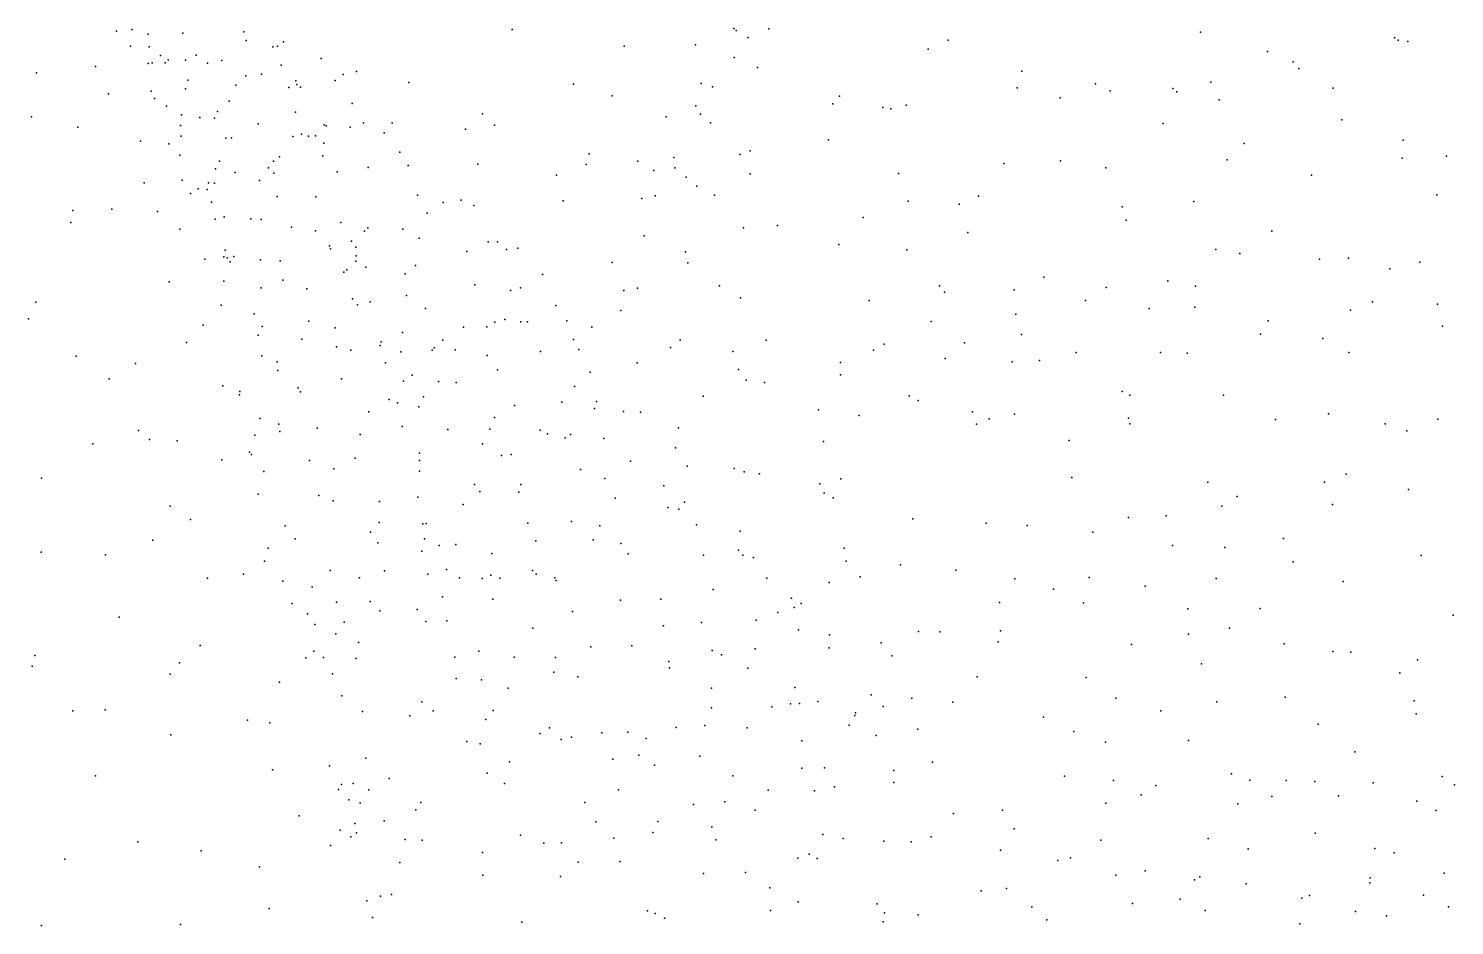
# Model space of a CAD drawing. Header units: metres. Extents: x -23.9 to 23.9, y -27.4 to 27.4.
# Drawn here: x 7.46 to 12.87, y -13.72 to -10.31 of the extents above; entities that cross this region are included whole.
import ezdxf

# ---------------------------------------------------------------- set-up
doc = ezdxf.new("R2010")
doc.units = ezdxf.units.M

msp = doc.modelspace()

# ---------------------------------------------------------------- linework, layer by layer
for p in [(7.7896, -10.3202, 1.463), (7.8472, -10.314, -8.601), (7.9099, -10.3318, 2.1019), (8.0415, -10.3285, -19.6171), (8.2731, -10.3236, 16.7319), (9.292, -10.3138, -22.1416), (10.1334, -10.3107, 0.0092), (10.1432, -10.3184, -3.7724), (10.2673, -10.3118, 0.4283), (11.9064, -10.3245, 14.981), (7.8426, -10.3779, -14.3982), (7.9128, -10.3799, -20.6211), (8.2818, -10.3567, 3.7191), (8.3827, -10.3801, -18.9914), (8.4008, -10.3775, -12.0308), (8.4235, -10.3607, -11.1173), (9.7178, -10.3781, -22.2581), (9.9883, -10.3724, -4.1712), (10.1869, -10.3451, -2.4673), (10.8726, -10.3897, 4.4871), (10.9484, -10.3555, 1.4502), (12.1614, -10.3978, 15.0727), (12.6438, -10.3464, 4.9288), (12.657, -10.3547, -22.1357), (12.6942, -10.3602, 15.2), (7.9096, -10.4436, 0.0691), (7.9246, -10.4406, 1.6973), (7.9563, -10.413, -1.051), (7.9745, -10.4412, -13.9709), (7.9851, -10.4295, -20.9489), (8.051, -10.431, 2.7251), (8.0919, -10.4123, -9.3264), (8.1343, -10.442, 3.3664), (8.1898, -10.4317, -21.3528), (8.4147, -10.4495, -12.3656), (8.5667, -10.4246, -16.9972), (10.1357, -10.4213, -1.9562), (12.2589, -10.4376, 4.9013), (7.4849, -10.4787, 17.3276), (7.7093, -10.4548, 17.1499), (8.0597, -10.5065, -15.2273), (8.2807, -10.4908, -13.118), (8.3403, -10.4835, -10.1101), (8.6499, -10.4853, -21.749), (8.7002, -10.4739, 16.4142), (10.2241, -10.4581, 4.3404), (11.2284, -10.4724, 4.562), (12.2796, -10.4624, -22.1143), (7.7591, -10.5584, -1.6668), (7.9211, -10.5489, -1.2933), (8.0517, -10.54, -7.1875), (8.2428, -10.5261, -13.4494), (8.4444, -10.5347, -12.7566), (8.4706, -10.5093, -10.5757), (8.4736, -10.5232, 16.5777), (8.4884, -10.5336, 3.7041), (8.6201, -10.508, -11.679), (8.8991, -10.5157, 4.0488), (9.5246, -10.5217, 15.5811), (10.0104, -10.5197, -3.3106), (10.0525, -10.5321, -1.2664), (11.2099, -10.5355, 14.8435), (11.5081, -10.5204, 1.8215), (11.5636, -10.5475, 4.6807), (11.8015, -10.5389, -22.113), (11.8164, -10.5514, 14.9559), (11.9462, -10.5148, 4.8795), (12.4106, -10.537, 2.1546), (7.9334, -10.5768, 0.671), (7.9798, -10.606, -8.4457), (8.2176, -10.5862, 16.7475), (8.684, -10.5948, -18.0674), (9.672, -10.5657, -4.5384), (9.9898, -10.6042, -2.8233), (10.5094, -10.5962, 4.2944), (10.5359, -10.567, 0.7696), (10.7002, -10.6105, 14.9271), (10.7882, -10.6019, 1.2122), (11.3738, -10.5739, -22.1162), (11.9768, -10.5821, 2.0455), (7.4664, -10.6457, -2.1154), (8.0358, -10.6386, -0.769), (8.1064, -10.6483, 2.0269), (8.1611, -10.6508, 2.4591), (8.1724, -10.6255, -19.968), (8.4687, -10.6277, -16.4508), (8.727, -10.6688, -11.0781), (8.8359, -10.6692, -5.6737), (9.1797, -10.6347, 15.9328), (9.877, -10.6457, 4.1392), (10.0071, -10.6363, 15.2935), (10.045, -10.6693, -22.1263), (10.73, -10.616, 4.4183), (12.4427, -10.6573, 15.0655), (7.6418, -10.685, -1.8929), (8.0321, -10.6793, -0.3771), (8.0348, -10.7199, -0.1092), (8.3274, -10.6729, -19.4837), (8.4589, -10.7207, -6.2165), (8.4915, -10.7119, -9.775), (8.5182, -10.7197, -18.9513), (8.5446, -10.7176, -13.3022), (8.5779, -10.6759, -18.6243), (8.5859, -10.6799, 3.5171), (8.6762, -10.6853, -17.6569), (8.8055, -10.7068, -12.2328), (9.1144, -10.6925, -21.8658), (9.2249, -10.6781, 3.9844), (11.7641, -10.6714, 4.7613), (7.8805, -10.739, -1.5166), (7.9886, -10.7482, -1.1602), (8.204, -10.7266, -14.5345), (8.2262, -10.7254, -20.5635), (8.5773, -10.7459, 16.4936), (10.1955, -10.7752, -0.0294), (10.4933, -10.734, 15.0518), (12.072, -10.7472, 14.9599), (12.6767, -10.7349, 4.9915), (8.0298, -10.7913, 0.5472), (8.1803, -10.815, 1.7479), (8.3859, -10.8145, 2.8934), (8.4081, -10.7975, -15.4843), (8.5731, -10.794, 3.2602), (8.8651, -10.7804, 3.6453), (8.8975, -10.8314, 16.2232), (9.1621, -10.8259, 3.7399), (9.5726, -10.827, 3.9193), (9.5842, -10.7865, 15.5729), (9.7699, -10.8143, -21.993), (9.9055, -10.8006, -2.3083), (10.1568, -10.7891, 4.0883), (11.1596, -10.8236, 4.5091), (11.375, -10.8129, 14.8927), (12.0076, -10.8093, -22.0006), (12.6725, -10.8032, 2.3343), (12.8402, -10.7956, -22.0148), (8.1653, -10.8431, -6.8548), (8.2405, -10.8576, 2.0102), (8.3666, -10.8394, -20.9394), (8.3874, -10.8596, 16.6154), (8.6276, -10.8553, -5.8853), (8.7446, -10.8384, -10.2507), (9.4605, -10.8675, -4.4013), (9.8296, -10.85, -3.0506), (9.9099, -10.8398, 15.4171), (9.9534, -10.8751, -1.5554), (10.1957, -10.8625, 15.2719), (10.7593, -10.8607, 4.2976), (11.5465, -10.8399, 4.6167), (12.328, -10.8677, 4.9742), (7.8941, -10.8966, 16.9477), (8.0386, -10.8865, -7.6259), (8.0707, -10.9377, -0.9714), (8.0995, -10.9192, 0.2456), (8.1331, -10.9218, -0.3664), (8.1382, -10.8964, -0.6627), (8.1621, -10.8978, 1.367), (8.332, -10.8878, -6.4917), (9.993, -10.9096, -0.8533), (8.1503, -10.9705, -8.6219), (8.4001, -10.9482, 2.5603), (8.5465, -10.9496, -16.3561), (8.9325, -10.943, -10.6198), (9.03, -10.971, -12.4272), (9.0981, -10.9624, -11.6751), (9.147, -10.9831, 3.5026), (9.4859, -10.9651, -3.9644), (9.7846, -10.9561, -2.7342), (9.8348, -10.9464, -2.0169), (10.0603, -10.9436, -0.477), (10.796, -10.9667, 0.9887), (10.9894, -10.9774, 15.0173), (11.0636, -10.9469, -21.9829), (11.6084, -10.9877, 14.8919), (11.8809, -10.967, 4.7661), (12.8035, -10.942, 5.0663), (7.6152, -11.0472, -2.04), (7.6235, -11.0014, 17.1247), (7.7711, -10.9968, -1.816), (7.9449, -11.0051, -1.4431), (8.1644, -11.0342, -0.0684), (8.1977, -11.0255, 1.1389), (8.2997, -11.034, 1.5643), (8.3388, -11.0356, 1.8702), (8.6411, -11.0472, 16.4317), (8.9693, -11.0119, -5.1556), (10.6258, -11.0289, 15.1043), (11.6244, -11.0383, 1.7799), (8.0294, -11.0732, -1.1839), (8.4536, -11.0651, -20.0382), (8.5447, -11.0787, -15.3533), (8.7312, -11.0804, -14.1495), (8.7442, -11.0676, -18.1046), (8.8763, -11.0724, -21.2843), (9.7933, -11.0982, 3.6188), (10.1712, -11.0672, 3.8311), (10.3002, -11.0584, -21.9193), (11.0227, -11.0859, 4.3595), (12.1778, -11.0798, 2.1236), (8.2019, -11.1526, 0.1582), (8.5978, -11.1365, -20.4629), (8.6021, -11.1476, -15.0216), (8.6817, -11.1177, -18.7604), (8.6985, -11.1414, -9.6607), (8.9387, -11.1068, -13.3124), (9.2013, -11.1208, -4.6603), (9.2358, -11.1208, 15.8878), (9.2703, -11.1501, -11.9613), (9.313, -11.1451, -21.6021), (10.5328, -11.1303, 3.9743), (10.7911, -11.1505, 4.1528), (11.965, -11.1497, -21.8728), (8.1242, -11.1865, -7.4499), (8.1966, -11.1774, 0.4536), (8.2094, -11.1814, -0.6134), (8.2215, -11.1964, -6.7754), (8.2348, -11.1759, -0.2762), (8.336, -11.1897, 1.2547), (8.4115, -11.1924, -6.201), (8.6977, -11.1946, -16.757), (8.6994, -11.1743, -14.6888), (9.1202, -11.1572, -12.8561), (9.6716, -11.1994, -2.2295), (9.9501, -11.1593, -1.2483), (9.9597, -11.2008, 15.5171), (12.0562, -11.1652, 4.8195), (12.3588, -11.1869, 4.9723), (12.4689, -11.1822, -21.8662), (12.7399, -11.1978, 2.4168), (8.6526, -11.2355, -15.6354), (8.6647, -11.2275, -19.2001), (8.7366, -11.2167, -17.5394), (8.8859, -11.2428, 16.2448), (8.9249, -11.2112, 2.7341), (9.4079, -11.2448, -3.4388), (11.3115, -11.2547, -21.8529), (12.6259, -11.2238, 15.0134), (7.9899, -11.2721, -1.4225), (8.1966, -11.2704, 16.7144), (8.3385, -11.295, 0.9477), (8.4204, -11.2664, 16.5679), (8.5123, -11.2993, -5.8775), (9.1508, -11.284, -10.6289), (9.2852, -11.3059, -11.2836), (9.3231, -11.2956, -11.6456), (9.716, -11.3049, 3.2814), (9.7675, -11.2964, -1.8616), (10.0795, -11.2881, -21.7407), (10.9153, -11.2874, -21.8558), (10.9337, -11.312, 15.0517), (11.1991, -11.3024, 4.3627), (11.5485, -11.2947, 4.5511), (11.7819, -11.2689, 4.6578), (11.8869, -11.2888, 14.9385), (7.4826, -11.3493, 17.0809), (8.1868, -11.3609, -7.9589), (8.685, -11.3377, -9.3679), (8.7041, -11.3604, -19.6011), (8.7522, -11.349, -16.17), (8.8908, -11.3239, -21.0085), (8.9627, -11.3734, 2.3643), (9.4583, -11.3621, 3.0838), (10.1594, -11.3336, 3.5345), (10.6479, -11.343, 0.4913), (11.4701, -11.3432, 14.8973), (11.8854, -11.3687, 1.8687), (12.5601, -11.3491, 5.0727), (12.8067, -11.3573, 5.1632), (7.4551, -11.4129, -2.2472), (8.3126, -11.3943, -0.0189), (8.5204, -11.4226, -8.868), (9.2265, -11.4258, -21.1828), (9.2636, -11.4162, 15.9658), (9.325, -11.4251, 2.8307), (9.3498, -11.424, -13.0493), (9.4993, -11.4206, 15.841), (9.7045, -11.3816, 15.7153), (10.8839, -11.4231, 4.041), (11.2056, -11.3958, 14.9745), (11.7114, -11.3737, -21.7906), (12.1636, -11.4206, 2.0728), (12.4766, -11.3802, 2.2861), (8.1186, -11.4369, -1.0589), (8.3272, -11.4749, 0.3415), (8.3423, -11.4421, -6.4298), (8.6197, -11.4473, 1.5954), (8.876, -11.4652, -20.6379), (9.1071, -11.4442, -13.9566), (9.1957, -11.4441, -13.6261), (9.5943, -11.4443, -21.4825), (11.2269, -11.472, 1.2552), (12.1343, -11.4718, 14.9752), (12.8254, -11.4408, -21.7723), (8.0546, -11.5027, -1.3151), (8.4926, -11.4899, 1.041), (8.6251, -11.52, -5.4692), (8.6791, -11.5321, 16.3555), (8.7906, -11.5141, -16.6036), (8.7943, -11.5003, -18.0294), (8.9879, -11.5317, -14.8491), (8.9952, -11.5238, 2.0635), (9.029, -11.4936, -9.9765), (9.0761, -11.5305, -14.4597), (9.5245, -11.491, -12.4619), (9.5457, -11.5295, 2.9053), (9.894, -11.5224, 15.6402), (9.9297, -11.4947, 3.2381), (10.2563, -11.4941, -0.3025), (10.6639, -11.5324, 15.2046), (10.7056, -11.509, 3.8389), (11.0097, -11.5047, 0.9402), (12.3708, -11.4882, 4.9719), (7.6364, -11.5548, -2.0435), (7.8609, -11.5825, -1.8033), (8.341, -11.553, -0.3451), (8.3989, -11.5769, -8.4582), (8.8111, -11.58, -19.9542), (8.8697, -11.5386, 1.8447), (9.1967, -11.5528, -10.3665), (9.4001, -11.537, -11.0741), (9.7674, -11.5796, -1.5925), (10.1298, -11.5374, 15.5096), (10.5397, -11.5791, 3.6517), (10.9371, -11.5639, 15.064), (11.1914, -11.5769, 4.173), (11.2946, -11.5714, -21.7299), (11.4343, -11.5412, 4.3899), (11.7548, -11.5416, 4.5923), (11.8552, -11.5429, 14.9495), (12.4697, -11.541, 15.0147), (7.7616, -11.6405, 16.8561), (8.4016, -11.6098, 16.4981), (8.6439, -11.6407, 1.176), (8.9126, -11.6269, -15.4236), (9.2359, -11.6062, 2.3669), (9.5886, -11.6161, -11.9864), (10.152, -11.6053, -0.6366), (10.5391, -11.6264, 0.1209), (8.193, -11.668, 16.6233), (8.2576, -11.6892, -6.8853), (8.4789, -11.6757, 0.4193), (8.4878, -11.6898, -6.0125), (8.8788, -11.6499, -19.5531), (9.012, -11.6514, -4.2141), (9.0791, -11.6549, 16.1327), (9.5294, -11.6699, -21.1407), (10.1803, -11.6456, 3.2952), (10.2509, -11.6545, -21.5214), (11.6087, -11.6894, 1.5251), (8.2569, -11.7013, -7.3868), (8.8246, -11.7191, -17.0133), (8.8568, -11.732, -18.8598), (8.938, -11.7471, 1.7362), (8.9555, -11.7097, -9.5358), (9.3014, -11.7423, -20.8513), (9.4808, -11.7295, -13.703), (9.612, -11.7267, -1.8606), (10.017, -11.7068, 3.1015), (10.7993, -11.7053, 0.4981), (10.8347, -11.7229, 3.7409), (11.6377, -11.7024, 14.9354), (11.9939, -11.7033, 4.7601), (8.335, -11.7915, -8.0012), (8.7482, -11.7658, 16.3346), (9.2254, -11.7879, 2.159), (9.6042, -11.7537, -13.384), (9.7151, -11.7654, -12.9851), (9.779, -11.7676, -12.5371), (10.455, -11.7593, 15.3764), (10.6095, -11.7804, -21.4968), (11.04, -11.7668, -21.5797), (11.1037, -11.7931, 15.0261), (11.1994, -11.7746, 1.0364), (11.633, -11.7906, -21.631), (12.1911, -11.7958, 4.9075), (12.393, -11.774, 2.1906), (12.8084, -11.7938, 5.2434), (7.8731, -11.8372, -1.7695), (8.3148, -11.8554, -0.6156), (8.4061, -11.8136, -0.2597), (8.4094, -11.8414, -6.3773), (8.5509, -11.8285, 0.2284), (8.715, -11.8523, 0.7609), (8.8738, -11.8215, -18.5329), (9.048, -11.8333, -20.1582), (9.2076, -11.8318, -14.9438), (9.3986, -11.8359, 2.3891), (9.4261, -11.8493, -2.2396), (9.5139, -11.8519, -14.0286), (9.9236, -11.8267, -21.2943), (11.0553, -11.8136, 3.8247), (11.6375, -11.8121, 4.4142), (12.6083, -11.8117, 14.9358), (12.6897, -11.8384, -21.621), (7.6989, -11.888, 16.9114), (7.9146, -11.8709, 16.7995), (8.0201, -11.877, -1.5002), (9.1791, -11.8882, -2.9845), (9.493, -11.8646, -10.8717), (9.6401, -11.8678, 15.8612), (9.9128, -11.9033, 2.8162), (10.4745, -11.8792, 3.2914), (11.4082, -11.8756, 4.1522), (8.1899, -11.9483, -1.1263), (8.295, -11.9191, -7.6623), (8.3018, -11.9279, 16.5971), (8.5223, -11.951, 16.482), (8.6957, -11.9424, -5.3665), (8.94, -11.9232, 16.2567), (8.9407, -11.9512, 1.2813), (9.2513, -11.9319, -20.4873), (9.2882, -11.9279, -2.5341), (9.7414, -11.9533, -11.573), (7.5045, -12.0177, -2.1302), (8.349, -11.9934, -6.6757), (8.6146, -11.9827, -5.6869), (8.9407, -11.9912, -9.3115), (9.5516, -11.9856, -20.7678), (9.6446, -12.019, -11.1399), (9.9569, -11.9725, -1.2121), (10.1354, -11.9811, 2.9149), (10.1728, -11.9943, 15.59), (10.2314, -12.0015, -0.5875), (10.54, -12.0203, -0.1341), (11.4179, -12.0152, 1.1593), (12.4594, -12.0032, 5.1228), (9.1487, -12.0416, -15.516), (9.1687, -12.0689, 1.7493), (9.3179, -12.0719, 16.0661), (9.3253, -12.0425, 2.0532), (9.868, -12.0475, -11.8817), (10.4603, -12.0391, 15.4386), (10.4769, -12.0754, 3.1068), (11.9342, -12.0336, 4.7794), (12.377, -12.0334, 14.8775), (12.6963, -12.0618, 14.772), (7.9931, -12.1245, 16.7543), (8.3275, -12.0786, -7.1078), (8.5572, -12.0834, 0.0843), (8.6128, -12.1046, -8.5453), (8.7883, -12.1067, -4.3964), (8.9337, -12.0898, -18.2441), (9.1056, -12.1176, 1.3592), (9.6837, -12.0935, -14.3285), (9.8833, -12.1292, -20.8985), (9.9467, -12.1089, 2.6324), (10.5115, -12.0931, -21.2666), (11.9871, -12.1244, -21.4435), (12.046, -12.0872, 14.9405), (12.4074, -12.1181, 2.083), (8.0702, -12.1751, -1.3655), (9.518, -12.1827, -10.4881), (9.9248, -12.1356, 15.7493), (10.8144, -12.1728, 0.2065), (11.6326, -12.1676, 14.9612), (11.7759, -12.1615, 1.4566), (8.43, -12.1998, 16.5258), (8.7534, -12.2234, 0.448), (8.7871, -12.1865, -8.8551), (8.9525, -12.1912, -17.9002), (8.9659, -12.1905, -17.0553), (9.3521, -12.1893, -15.1563), (9.6254, -12.199, -14.6652), (9.9919, -12.1955, -13.679), (10.1581, -12.2193, -12.9051), (11.0925, -12.1894, 3.7175), (11.2477, -12.1978, 15.0276), (11.4976, -12.2228, 4.133), (7.9269, -12.2531, -1.6443), (8.365, -12.2846, -0.7249), (8.4674, -12.2483, -7.9501), (8.7822, -12.2637, -4.1011), (8.9595, -12.248, -17.3974), (9.0142, -12.2745, -16.7331), (9.0779, -12.2701, -19.1699), (9.3819, -12.2567, 1.9198), (9.5993, -12.2527, -20.482), (9.7042, -12.2669, -1.5205), (10.1511, -12.2921, 15.6289), (10.5531, -12.2838, 15.42), (11.8006, -12.2743, 4.5468), (11.9992, -12.2812, 4.8433), (12.2215, -12.2478, 1.8178), (7.5034, -12.2996, -2.0885), (7.7481, -12.3094, -1.8633), (8.3519, -12.3331, -6.8951), (8.9488, -12.2959, -3.1495), (9.2152, -12.3045, 16.1155), (9.7329, -12.3051, 15.8462), (10.0192, -12.3108, -13.9984), (10.1687, -12.3102, -12.5436), (10.209, -12.3195, -13.2497), (10.561, -12.3331, -0.302), (10.7664, -12.3468, 15.3079), (12.2583, -12.3355, 5.0486), (12.7448, -12.3118, 14.6402), (8.1349, -12.3976, -1.2103), (8.2715, -12.3826, -0.9379), (8.601, -12.3687, 0.0651), (8.7118, -12.3963, 16.3758), (8.8069, -12.3703, -3.6199), (8.9716, -12.3824, 0.8512), (9.0425, -12.3645, -18.7036), (9.0914, -12.3967, -16.3132), (9.1781, -12.3988, -2.456), (9.2114, -12.3861, 1.353), (9.2455, -12.3974, -15.8376), (9.3699, -12.3691, 1.6915), (9.3834, -12.3827, -19.9185), (9.4545, -12.3963, 15.9894), (10.2591, -12.3983, -20.9047), (10.6136, -12.3923, -21.0686), (10.9776, -12.3671, 3.5387), (11.2017, -12.4001, -21.1544), (11.4837, -12.396, 0.901), (11.9657, -12.3996, 14.7893), (8.4209, -12.4097, -6.5283), (8.5321, -12.4308, -0.2243), (9.4589, -12.4071, -10.1175), (10.0559, -12.4413, 2.5445), (10.496, -12.415, 3.0162), (11.3476, -12.4394, 3.9045), (11.696, -12.4278, 4.3565), (12.4484, -12.411, 5.1883), (8.456, -12.4944, -7.3775), (8.6251, -12.4886, -5.1786), (8.7521, -12.4859, -8.5763), (9.0273, -12.4686, -18.3582), (9.2183, -12.4772, -9.5619), (9.7035, -12.4817, -10.7035), (9.8563, -12.4773, 2.3226), (10.3531, -12.4744, -0.6671), (10.363, -12.5095, 15.5149), (10.3902, -12.4943, -12.9101), (11.143, -12.4899, 0.4128), (11.4625, -12.4919, 14.9072), (7.7992, -12.5454, -1.7899), (8.5153, -12.5339, -5.803), (8.6545, -12.5647, -8.238), (8.7892, -12.5216, 0.4209), (8.9311, -12.517, 16.2596), (8.9646, -12.562, -2.8197), (9.0438, -12.5602, -17.5578), (9.5214, -12.5244, 1.9251), (10.2188, -12.5578, -14.2199), (10.3007, -12.5287, -13.8478), (11.8587, -12.5144, 4.5816), (12.1337, -12.513, 1.6273), (12.8658, -12.5382, -21.1887), (8.5422, -12.5742, 16.4609), (8.622, -12.6092, -0.0221), (9.3701, -12.5878, -2.0717), (9.8672, -12.5784, -11.0536), (10.0112, -12.566, -14.6083), (10.3801, -12.5935, -12.4705), (10.4978, -12.6131, -13.2073), (10.8354, -12.6008, 15.2604), (10.9167, -12.6016, 3.3981), (11.1466, -12.5985, 15.0783), (11.8607, -12.6103, 14.7198), (12.0165, -12.588, 4.8023), (8.1076, -12.6531, -1.2359), (8.7085, -12.6427, 0.2099), (9.5909, -12.659, -1.6546), (9.7468, -12.655, -15.213), (10.0521, -12.6722, -11.6123), (10.2155, -12.6669, -11.9282), (10.4958, -12.6621, 2.9354), (10.6941, -12.6435, 3.1502), (11.1375, -12.6402, 3.6179), (11.6442, -12.6501, 4.2302), (12.2236, -12.6478, 14.5927), (7.4786, -12.6912, 17.0121), (8.029, -12.7196, 16.7253), (8.5089, -12.7004, -6.1132), (8.5392, -12.675, -0.3632), (8.5759, -12.6988, -5.4885), (8.6995, -12.7035, -4.1987), (9.0747, -12.6982, -17.8874), (9.166, -12.6755, 1.1585), (9.2995, -12.6977, -16.1778), (9.457, -12.6998, 1.7052), (9.8874, -12.7139, 2.2734), (10.0869, -12.6893, -20.4026), (10.7345, -12.6924, -0.259), (11.9104, -12.7236, -20.9888), (12.409, -12.6764, 1.8664), (12.4778, -12.6793, 14.5361), (12.7309, -12.7081, 14.4883), (7.4684, -12.7326, -2.0537), (7.9925, -12.762, -1.4545), (8.6092, -12.7611, -7.8528), (9.0797, -12.7787, 0.9422), (9.4499, -12.7554, 15.9856), (9.542, -12.7728, -10.042), (9.8895, -12.7382, 15.7573), (10.1876, -12.74, 2.5856), (11.0582, -12.7729, 0.0636), (11.4719, -12.7749, 0.5451), (12.664, -12.7579, -20.9954), (8.408, -12.7931, -0.617), (9.175, -12.7843, -16.8542), (9.2771, -12.8161, -9.4539), (10.0486, -12.8162, -14.9153), (10.3651, -12.8128, 15.4904), (8.6446, -12.8452, -0.1002), (8.9488, -12.8674, 0.6369), (10.2778, -12.8868, -0.9313), (10.3491, -12.8745, 2.7111), (10.3836, -12.8743, -20.4544), (10.4529, -12.8669, -12.1461), (10.6553, -12.8406, -13.6538), (10.7016, -12.8854, -12.9012), (10.8105, -12.8541, 3.204), (10.9662, -12.8685, -20.7053), (11.5855, -12.8534, 4.0979), (11.9684, -12.8674, 4.6693), (12.2286, -12.8498, 5.0635), (12.7184, -12.8638, 2.1601), (7.6234, -12.9023, 16.9331), (7.7468, -12.8982, -1.7361), (8.2865, -12.9374, -0.8444), (8.724, -12.904, -3.3639), (8.9031, -12.9205, 16.2671), (8.9919, -12.9015, -2.6201), (9.1916, -12.9345, -17.2412), (9.2196, -12.901, -18.4732), (10.0487, -12.8902, -11.3494), (10.594, -12.9194, 2.9549), (10.5961, -12.9088, -14.1545), (11.3096, -12.9255, 14.8686), (11.756, -12.9014, 14.6232), (12.7255, -12.9131, 14.2353), (7.9958, -12.9927, -1.3605), (8.372, -12.9467, 16.543), (9.3978, -12.9879, -16.3784), (9.4336, -12.966, -19.1153), (9.6326, -12.9855, 15.8775), (9.7313, -12.9831, -10.2995), (9.9153, -12.965, -15.2601), (10.0237, -12.9576, 2.3303), (10.1842, -12.9661, 15.5657), (10.5724, -12.9558, 15.3455), (10.6741, -12.9956, -0.5733), (10.8334, -12.9714, -13.2957), (11.4258, -12.98, -20.6895), (12.3534, -12.9524, 14.4681), (9.1195, -13.0186, 16.1529), (9.1708, -13.0268, -18.0507), (9.4787, -13.0105, -1.7567), (9.5174, -13.0017, 1.6416), (9.8016, -13.0069, -19.7539), (10.3918, -13.0155, -14.5922), (11.5458, -13.0209, 14.6999), (11.8606, -13.0142, 4.4755), (8.736, -13.0819, -7.9226), (9.2825, -13.0953, -9.2738), (9.6742, -13.0854, 1.8821), (9.7732, -13.0702, -1.4644), (10.0053, -13.074, -1.2135), (10.8883, -13.0964, -13.7631), (12.4932, -13.0571, 1.665), (7.709, -13.1481, -1.63), (8.3813, -13.1259, -0.5871), (8.5978, -13.1112, -0.1948), (8.8252, -13.1589, 16.3036), (9.1969, -13.1378, 0.9727), (9.833, -13.1085, 15.7403), (10.1308, -13.1481, -19.8992), (10.3917, -13.1192, 15.4127), (10.4786, -13.1185, -11.8965), (10.7412, -13.1289, -12.3881), (11.3893, -13.1497, 3.739), (12.0245, -13.1406, 4.6939), (12.824, -13.1512, 13.8623), (8.6326, -13.2008, -6.6508), (8.6434, -13.1809, -3.8309), (8.688, -13.1774, -3.1725), (8.748, -13.2022, -5.0396), (9.2634, -13.1771, -17.5358), (9.6965, -13.2011, -19.4213), (10.2644, -13.2032, -14.9659), (10.4401, -13.205, -0.9241), (10.5168, -13.1898, -20.1792), (10.7422, -13.1734, 3.0239), (11.5761, -13.1657, 0.3098), (11.7372, -13.1852, 4.2532), (12.0935, -13.1656, -20.5823), (12.2322, -13.1669, 14.291), (12.3402, -13.1706, 5.161), (12.5624, -13.1747, 14.0309), (12.8711, -13.1821, 5.7932), (8.6713, -13.2399, -5.8713), (8.7144, -13.2512, -5.4839), (8.9453, -13.2498, -8.4571), (9.5684, -13.2495, 1.5924), (9.9802, -13.258, 2.1727), (10.1, -13.2476, 15.562), (11.5467, -13.2529, 3.9527), (11.6811, -13.2208, 14.5599), (12.0482, -13.2551, 0.7732), (12.1769, -13.2267, 4.9038), (12.4302, -13.2241, 1.3031), (12.7281, -13.2447, 5.5806), (8.4829, -13.3008, -0.3175), (8.8065, -13.3192, -2.702), (8.9263, -13.2776, 0.4268), (9.6096, -13.3232, -19.0185), (9.8456, -13.3216, -10.3064), (10.2145, -13.2785, 2.4172), (10.968, -13.2911, -12.6542), (11.1549, -13.2793, -20.3479), (12.8021, -13.2808, 2.0184), (8.6385, -13.3555, -3.4754), (8.6945, -13.329, -4.6058), (8.7006, -13.3652, -6.2866), (9.3233, -13.374, 1.0689), (9.8257, -13.3643, 1.9673), (10.051, -13.342, -15.4217), (10.4714, -13.3713, -11.5849), (11.199, -13.3493, 14.8079), (12.3424, -13.3658, 13.9991), (7.8699, -13.3987, -1.2853), (8.6022, -13.4133, -0.0446), (8.679, -13.3802, -7.1112), (8.8861, -13.3899, 16.2301), (8.9505, -13.3929, -2.3815), (9.4123, -13.4045, -18.1659), (9.4794, -13.4024, 15.8885), (9.6784, -13.3855, -16.2447), (10.0654, -13.391, -19.5411), (10.5491, -13.3867, -14.764), (10.7032, -13.3964, -11.9976), (10.8078, -13.3986, -20.1086), (10.8835, -13.3796, -14.3197), (11.1473, -13.4313, -13.8515), (11.5276, -13.3933, -20.3123), (11.935, -13.3866, 4.5061), (12.0875, -13.4259, 14.1288), (12.5691, -13.4243, 13.7776), (7.5929, -13.4645, -1.5595), (8.1113, -13.4328, -0.9404), (8.8659, -13.4778, -7.9167), (9.1797, -13.4394, 16.0531), (9.5425, -13.4758, -18.5071), (9.7013, -13.4743, 1.7071), (10.3767, -13.4616, 2.5243), (10.4199, -13.4455, -19.8619), (10.4506, -13.4627, 15.2522), (11.3652, -13.4695, 14.6733), (11.4127, -13.4602, 3.7218), (12.6417, -13.4411, -20.2914), (8.332, -13.494, -0.5048), (9.1809, -13.526, 0.8898), (9.4754, -13.5306, -17.1344), (10.0186, -13.5192, -10.5526), (10.1784, -13.5161, 2.2909), (11.5846, -13.5258, 3.9765), (11.6959, -13.5089, 14.3712), (11.9034, -13.5317, -20.2301), (12.5511, -13.5357, 5.4325), (12.8313, -13.5176, 5.9219), (10.2709, -13.5735, -10.9669), (11.0734, -13.5849, 3.2948), (11.17, -13.5764, -14.1595), (11.8836, -13.544, 0.1498), (12.0803, -13.5593, 4.7126), (12.5498, -13.5552, 1.071), (8.7402, -13.6231, 16.2707), (8.7924, -13.6051, -6.5009), (8.8336, -13.5995, 0.4238), (10.3779, -13.6265, -15.2779), (10.6788, -13.6342, -11.6688), (11.2658, -13.6454, -20.0179), (11.6483, -13.6333, -0.1184), (11.8298, -13.6171, 14.1363), (12.2909, -13.6131, 13.8025), (12.3205, -13.603, 5.0691), (12.7536, -13.6019, 1.5427), (12.8483, -13.6461, 13.2781), (8.369, -13.652, 16.4776), (8.7616, -13.6865, -4.8775), (9.8067, -13.661, -9.9401), (9.8349, -13.6716, 15.6005), (9.8711, -13.6891, 1.9186), (10.273, -13.6605, 15.3045), (10.7065, -13.6691, -14.9014), (10.8346, -13.6762, 3.0227), (11.3229, -13.6958, 14.5715), (11.9243, -13.6595, 4.4798), (12.4956, -13.6639, 13.6044), (12.6123, -13.6796, 5.6297), (7.5047, -13.7168, 16.8391), (8.0325, -13.7128, -0.876), (9.3285, -13.7044, 15.9192), (10.7018, -13.7027, -19.7251), (12.2838, -13.7103, -20.0234)]:
    msp.add_point(p)

doc.saveas('drawing.dxf')
